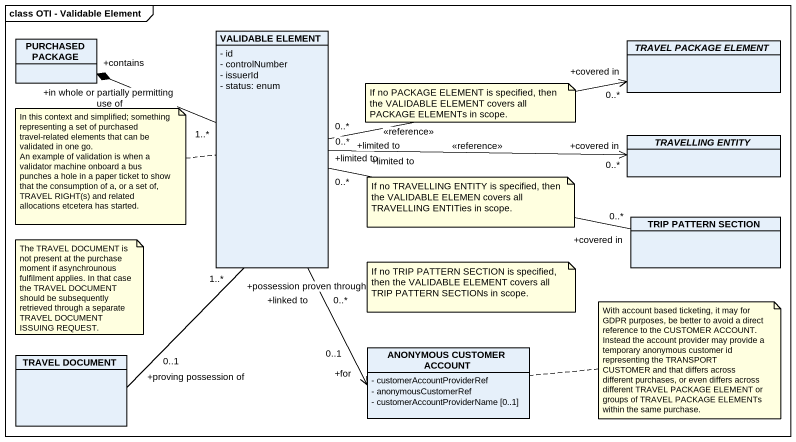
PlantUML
@startuml
mainframe class OTI - Validable Element
hide circle
hide empty members
skinparam classAttributeIconSize 0
class "PURCHASED PACKAGE" as PURCHASED_PACKAGE
class "VALIDABLE ELEMENT" as VALIDABLE_ELEMENT {
  - id
  - controlNumber
  - issuerId
  - status: enum
}
abstract class "TRAVEL PACKAGE ELEMENT" as TRAVEL_PACKAGE_ELEMENT
abstract class "TRAVELLING ENTITY" as TRAVELLING_ENTITY
class "TRIP PATTERN SECTION" as TRIP_PATTERN_SECTION
class "TRAVEL DOCUMENT" as TRAVEL_DOCUMENT
class "ANONYMOUS CUSTOMER ACCOUNT" as ANONYMOUS_CUSTOMER_ACCOUNT {
  - customerAccountProviderRef
  - anonymousCustomerRef
  - customerAccountProviderName [0..1]
}
VALIDABLE_ELEMENT "+in whole or partially permitting use of\n1..*" -left-* "+contains" PURCHASED_PACKAGE
VALIDABLE_ELEMENT "+limited to\n0..*" -right-> "+covered in\n0..*" TRAVEL_PACKAGE_ELEMENT : <<reference>>
VALIDABLE_ELEMENT "+limited to\n0..*" -right-> "+covered in\n0..*" TRAVELLING_ENTITY : <<reference>>
VALIDABLE_ELEMENT "+limited to\n0..*" -right- "+covered in\n0..*" TRIP_PATTERN_SECTION
VALIDABLE_ELEMENT "+possession proven through\n1..*" -- "+proving possession of\n0..1" TRAVEL_DOCUMENT
ANONYMOUS_CUSTOMER_ACCOUNT "+for\n0..1" <-up- "+linked to\n0..*" VALIDABLE_ELEMENT
note as N1
  If no PACKAGE ELEMENT is specified, then the VALIDABLE ELEMENT covers all PACKAGE ELEMENTs in scope.
end note
note left of VALIDABLE_ELEMENT
  In this context and simplified; something representing a set of purchased travel-related elements that can be validated in one go.
  An example of validation is when a validator machine onboard a bus punches a hole in a paper ticket to show that the consumption of a, or a set of, TRAVEL RIGHT(s) and related allocations etcetera has started.
end note
note as N3
  If no TRAVELLING ENTITY is specified, then the VALIDABLE ELEMEN covers all TRAVELLING ENTITies in scope.
end note
note as N4
  The TRAVEL DOCUMENT is not present at the purchase moment if asynchrounous fulfilment applies. In that case the TRAVEL DOCUMENT should be subsequently retrieved through a separate TRAVEL DOCUMENT ISSUING REQUEST.
end note
note as N5
  If no TRIP PATTERN SECTION is specified, then the VALIDABLE ELEMENT covers all TRIP PATTERN SECTIONs in scope.
end note
note right of ANONYMOUS_CUSTOMER_ACCOUNT : With account based ticketing, it may for GDPR purposes, be better to avoid a direct reference to the CUSTOMER ACCOUNT. Instead the account provider may provide a temporary anonymous customer id representing the TRANSPORT CUSTOMER and that differs across different purchases, or even differs across different TRAVEL PACKAGE ELEMENT or groups of TRAVEL PACKAGE ELEMENTs within the same purchase.
@enduml
